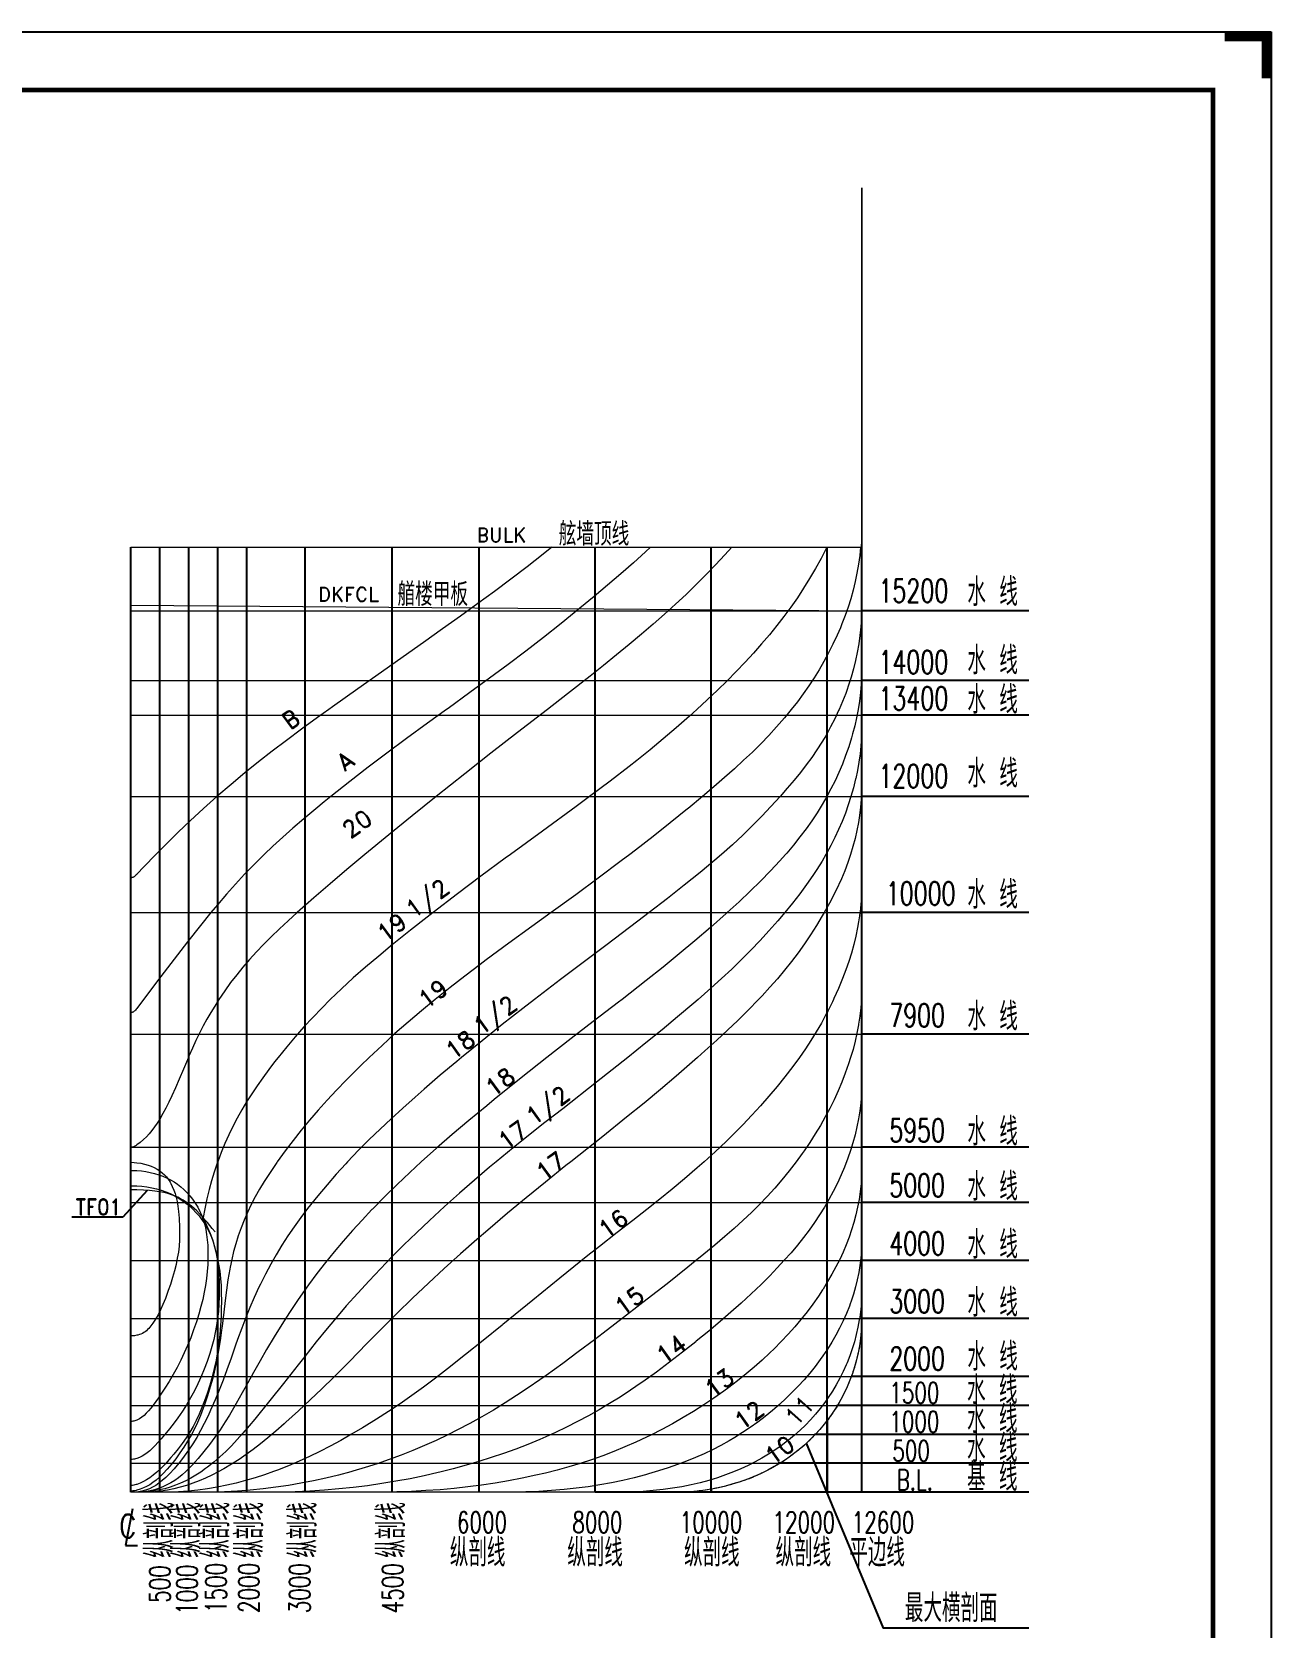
# Model space of a CAD drawing. Header units: millimetres. Extents: x 20870 to 139786, y -130946 to -46846.
# Drawn here: x 118427 to 139786, y -74371 to -46846 of the extents above; entities that cross this region are included whole.
import ezdxf
from ezdxf.enums import TextEntityAlignment as Align

# ---------------------------------------------------------------- set-up
doc = ezdxf.new("R2010")
doc.units = ezdxf.units.MM
doc.header["$LTSCALE"] = 81.4636
doc.linetypes.add('ACAD_ISO02W100', pattern=[15, 12, -3])
doc.linetypes.add('ACAD_ISO05W100', pattern=[33, 24, -3, 0, -3, 0, -3])
for name, color, linetype in [('000BASIC', 8, 'Continuous'), ('11', 7, 'Continuous'), ('A7', 9, 'Continuous'), ('INI', 4, 'Continuous'), ('TEXTC', 120, 'Continuous'), ('TEXTE', 4, 'Continuous')]:
    doc.layers.add(name, color=color, linetype=linetype)
doc.styles.add('HZDX', font='romans', dxfattribs={"height": 6, "bigfont": 'HZDX'})
doc.styles.add('ROMANT', font='romans.shx', dxfattribs={"width": 0.8, "height": 4, "bigfont": 'hzdx.shx'})
doc.styles.get("Standard").update_dxf_attribs({"font": 'romand.shx', "bigfont": 'hzdx.shx'})

msp = doc.modelspace()

# ---------------------------------------------------------------- linework, layer by layer
at = {"linetype": 'Continuous', "ltscale": 81.4636}
for p, q in [((132133.63, -70774), (132133.63, -72030.45)), ((130133.63, -71964.56), (130133.63, -72030.45))]:
    msp.add_line(p, q, dxfattribs=at)
at = {"const_width": 160}
msp.add_lwpolyline([(139705.94, -47646.22), (139705.94, -46926.22), (138985.94, -46926.22)], dxfattribs=at)
at = {"linetype": 'Continuous', "ltscale": 81.4636}
msp.add_lwpolyline([(135609.02, -74371.06), (133104.02, -74371.06), (131779.58, -71181.56)], dxfattribs=at)
at = {"layer": '000BASIC'}
msp.add_lwpolyline([(139785.94, -46846.22), (139785.94, -130946.22), (20885.94, -130946.22), (20885.94, -46846.22), (139785.94, -46846.22)], dxfattribs=at)
at = {"layer": '000BASIC', "const_width": 80}
msp.add_lwpolyline([(138785.94, -47846.22), (138785.94, -129946.22), (23385.94, -129946.22), (23385.94, -47846.22)], close=True, dxfattribs=at)
at = {"layer": '11', "color": 1, "linetype": 'Continuous', "lineweight": 20}
msp.add_line((120133.63, -56730.12), (132733.63, -56830.37), dxfattribs=at)
at = {"layer": '11', "color": 7}
for p, q in [((120415.47, -66823.01), (119993.07, -67284.95)), ((119993.07, -67284.95), (119115.64, -67284.95))]:
    msp.add_line(p, q, dxfattribs=at)
at = {"layer": '11', "color": 1, "linetype": 'ACAD_ISO05W100', "lineweight": 20, "ltscale": 0.04}
msp.add_lwpolyline([(132733.63, -49532.93), (132733.63, -58530.37), (132733.63, -60030.37), (132733.63, -61030.37), (132733.63, -63168.37), (132733.63, -63530.35), (132733.63, -64075.63), (132733.63, -64807.36), (132733.63, -66288.12), (132733.63, -66330.37), (132733.63, -68995.39), (132731.03, -69123.24), (132723.33, -69249.36), (132710.63, -69373.65), (132703.53, -69427.34), (132689.03, -69519.03), (132665.43, -69640.8), (132636.93, -69760.58), (132603.63, -69878.31), (132565.73, -69993.91), (132527.03, -70097.74), (132479.83, -70210.41), (132428.03, -70320.62), (132371.93, -70428.28), (132311.43, -70533.31), (132298.53, -70554.45), (132232.63, -70656.63), (132162.63, -70755.93), (132088.53, -70852.24), (132010.53, -70945.48), (131928.63, -71035.57), (131842.93, -71122.4), (131753.53, -71205.89), (131735.73, -71221.75), (131640.33, -71302.59), (131541.33, -71379.72), (131438.83, -71453.02), (131333.03, -71522.43), (131223.83, -71587.84), (131111.53, -71649.18), (130996.03, -71706.34), (130877.53, -71759.25), (130845.93, -71772.44), (130722.93, -71820.09), (130597.23, -71863.14), (130468.83, -71901.49), (130337.83, -71935.06), (130204.33, -71963.73), (130068.45, -71987.42), (129930.21, -72006.02), (129789.73, -72019.45), (129647.11, -72027.6), (129502.43, -72030.37), (120233.63, -72030.37), (120226.58, -72030.37), (120175.91, -72030.37), (120133.63, -72030.37)], dxfattribs=at)
at = {"layer": '11', "color": 1, "linetype": 'Continuous', "lineweight": 20}
for points in [[(132733.63, -49532.93), (132733.63, -67347.37), (132733.63, -68630.37), (132733.63, -68993.13), (132730.93, -69123.04), (132722.93, -69251.41), (132709.73, -69378.17), (132691.43, -69503.2), (132668.03, -69626.41), (132639.73, -69747.7), (132606.53, -69866.98), (132568.53, -69984.13), (132525.93, -70099.07), (132478.53, -70211.7), (132426.73, -70321.92), (132370.33, -70429.62), (132309.63, -70534.72), (132244.63, -70637.11), (132229.63, -70659.5), (132159.13, -70759.15), (132084.53, -70855.69), (132006.03, -70949.03), (131923.63, -71039.13), (131837.43, -71125.9), (131747.43, -71209.3), (131653.93, -71289.25), (131556.73, -71365.69), (131456.13, -71438.57), (131352.13, -71507.82), (131244.83, -71573.37), (131221.63, -71586.81), (131110.23, -71647.85), (130995.83, -71704.41), (130878.63, -71756.54), (130758.63, -71804.27), (130636.03, -71847.65), (130510.83, -71886.72), (130383.13, -71921.52), (130253.03, -71952.09), (130213.63, -71960.44), (130170.63, -71968.88), (130039.89, -71991.01), (129907.4, -72008.17), (129773.03, -72020.42), (129636.63, -72027.81), (129498.09, -72030.37), (128197.69, -72030.37), (127830.58, -72030.37), (127401.69, -72030.37), (125842.87, -72030.37), (125136.07, -72030.37), (124453.59, -72030.37), (124266.59, -72030.37), (123031.71, -72030.37), (122133.63, -72030.37), (121133.63, -72030.37), (120333.63, -72030.37), (120133.63, -72030.37)], [(132733.63, -49532.93), (132733.63, -56649.67), (132731.43, -56804.07), (132724.83, -56956.17), (132713.63, -57106.07), (132697.83, -57254.07), (132677.43, -57400.37), (132652.23, -57545.17), (132622.33, -57688.67), (132587.53, -57831.07), (132547.83, -57972.57), (132503.13, -58113.47), (132471.73, -58203.87), (132454.13, -58252.27), (132399.23, -58393.07), (132340.43, -58530.37), (132332.33, -58548.37), (132264.93, -58691.87), (132194.23, -58830.37), (132119.93, -58964.97), (132041.23, -59096.67), (131957.63, -59226.67), (131868.73, -59355.97), (131773.83, -59485.67), (131672.33, -59616.87), (131563.83, -59750.67), (131447.63, -59888.17), (131323.23, -60030.37), (131165.33, -60204.47), (131005.93, -60372.67), (130844.13, -60536.17), (130678.33, -60696.37), (130499.93, -60861.87), (130310.83, -61030.37), (130196.03, -61129.37), (129942.32, -61341.87), (129671.7, -61560.57), (129381.19, -61788.97), (129067.79, -62030.37), (128870.43, -62180.94), (128319.65, -62597.94), (127719.03, -63050.81), (127537.92, -63187.82), (127089.51, -63530.37), (126886.61, -63687.36), (126531.59, -63965.43), (126185.8, -64241.68), (125832.19, -64530.37), (125749.24, -64599.04), (125464.87, -64838.2), (125185.08, -65079.89), (125033.38, -65213.26), (124817.95, -65405.11), (124617.24, -65587.87), (124426.56, -65766.65), (124241.2, -65946.59), (124056.46, -66132.79), (123867.63, -66330.37), (123835.14, -66365.12), (123673.29, -66542.67), (123513.37, -66725.78), (123353.36, -66916.92), (123302.16, -66979.88), (123178.71, -67136.42), (123060.71, -67293.21), (122947.89, -67450.74), (122840.01, -67609.51), (122736.79, -67770.01), (122637.98, -67932.75), (122543.32, -68098.22), (122452.57, -68266.93), (122365.45, -68439.36), (122338.67, -68494.65), (122257.97, -68668.47), (122183.52, -68840.35), (122112.72, -69015.61), (122042.96, -69199.57), (121971.64, -69397.58), (121938.04, -69492.99), (121858.69, -69719.06), (121788.36, -69917.54), (121722.52, -70097.41), (121656.65, -70267.67), (121586.25, -70437.3), (121506.79, -70615.3), (121461.61, -70711.66), (121396.92, -70843.55), (121332.38, -70967.05), (121266.74, -71083.74), (121198.79, -71195.2), (121127.29, -71303.04), (121051.02, -71408.85), (120968.74, -71514.21), (120960.1, -71524.84), (120875.56, -71625.14), (120801.68, -71706.24), (120735.14, -71772.83), (120673.67, -71828.03), (120615.63, -71874.01), (120559.71, -71912.36), (120505.31, -71943.98), (120452.73, -71969.27), (120399.88, -71989.72), (120344.54, -72006.14), (120290.64, -72017.68), (120233.63, -72025.61), (120199.87, -72028.34), (120133.63, -72030.12)], [(132733.63, -49532.93), (132733.63, -58530.37), (132733.63, -58751.37), (132733.63, -58753.07), (132732.33, -58864.67), (132726.63, -59010.67), (132716.23, -59154.87), (132701.03, -59297.67), (132680.93, -59439.57), (132655.93, -59581.07), (132625.73, -59722.37), (132624.63, -59727.37), (132586.83, -59879.77), (132544.43, -60030.37), (132498.13, -60176.47), (132447.53, -60320.07), (132392.33, -60461.57), (132332.43, -60601.27), (132267.93, -60739.47), (132198.43, -60876.57), (132124.03, -61012.87), (132114.13, -61030.37), (132046.43, -61145.57), (131956.73, -61289.17), (131888.93, -61391.97), (131779.43, -61549.37), (131662.63, -61707.97), (131538.23, -61868.07), (131406.13, -62030.37), (131283.23, -62175.66), (131130.93, -62348.74), (130976.83, -62516.54), (130819.43, -62680.81), (130657.13, -62843.32), (130488.53, -63005.83), (130312.13, -63170.12), (130126.43, -63337.93), (129907.82, -63530.37), (129833.95, -63594.31), (129555.7, -63831.17), (129287.58, -64053.31), (129008.06, -64279.96), (128695.61, -64530.37), (128158.6, -64957.16), (127577.09, -65414.89), (127269.96, -65655.65), (126988.39, -65876.65), (126720.33, -66090.33), (126426.72, -66330.37), (126315.72, -66422.83), (126052.77, -66646.43), (125793.98, -66873.04), (125537.66, -67104), (125282.14, -67340.71), (125057.03, -67553.9), (124839.94, -67763.9), (124632.83, -67969.49), (124432.78, -68174.12), (124236.83, -68381.21), (124042.03, -68594.19), (123845.45, -68816.5), (123704.94, -68979.74), (123515.39, -69206.07), (123328.09, -69436.51), (123128.94, -69686.93), (123016.77, -69829.17), (122762.25, -70152.17), (122528.51, -70445.69), (122267.55, -70766.15), (122171.39, -70881.9), (122064.51, -71007.34), (121963.04, -71121.84), (121864.53, -71227.35), (121766.52, -71325.85), (121666.54, -71419.3), (121562.12, -71509.68), (121450.82, -71598.94), (121420.98, -71621.64), (121337.75, -71681.05), (121253, -71735.9), (121166.77, -71786.18), (121079.11, -71831.84), (120990.07, -71872.86), (120899.69, -71909.22), (120808.02, -71940.87), (120715.12, -71967.79), (120621.02, -71989.95), (120525.77, -72007.32), (120429.43, -72019.86), (120332.03, -72027.55), (120233.63, -72030.36), (120226.7, -72030.37), (120175.91, -72030.37), (120133.63, -72030.37)], [(132733.63, -49532.93), (132733.63, -57785.17), (132733.63, -57799.27), (132730.73, -57946.17), (132722.73, -58092.47), (132709.83, -58238.47), (132692.03, -58384.37), (132669.33, -58530.37), (132642.43, -58671.67), (132610.63, -58812.07), (132573.73, -58951.87), (132554.33, -59018.37), (132505.33, -59173.37), (132452.53, -59324.77), (132395.73, -59472.77), (132334.83, -59617.87), (132269.63, -59760.27), (132199.83, -59900.47), (132130.13, -60030.37), (132049.83, -60169.27), (131962.03, -60310.67), (131868.63, -60450.77), (131769.53, -60590.07), (131664.63, -60728.87), (131553.63, -60867.47), (131436.53, -61006.47), (131415.63, -61030.37), (131315.73, -61142.77), (131155.93, -61314.57), (130986.03, -61488.57), (130805.63, -61665.37), (130614.53, -61845.77), (130412.23, -62030.37), (130392.63, -62048.05), (130122.09, -62287.47), (129854.06, -62518.27), (129583.6, -62744.91), (129305.8, -62971.83), (129015.77, -63203.5), (128597.89, -63530.37), (128536.51, -63577.8), (128101.85, -63912.22), (127724.33, -64202.73), (127304.38, -64530.37), (126857.18, -64885.23), (126394.76, -65258.64), (126267.37, -65362.68), (125959.03, -65617.23), (125671.48, -65859.64), (125399.34, -66095.5), (125137.18, -66330.37), (124939.9, -66512.83), (124722.38, -66720.17), (124508.72, -66930.64), (124297.55, -67145.7), (124287.74, -67155.87), (124117.1, -67336.06), (123952.08, -67516.83), (123792.22, -67698.84), (123637.09, -67882.7), (123486.23, -68069.07), (123339.2, -68258.57), (123195.55, -68451.85), (123054.83, -68649.55), (123002.76, -68724.85), (122864.79, -68930.15), (122732.47, -69135.69), (122602.31, -69346.45), (122470.81, -69567.39), (122358, -69762.88), (122246.43, -69961.85), (122147.09, -70142.27), (122050.68, -70316.64), (121947.9, -70497.48), (121829.43, -70697.3), (121757.06, -70814.31), (121668.7, -70950.36), (121579.16, -71080.35), (121487.38, -71205.47), (121392.31, -71326.9), (121292.91, -71445.84), (121188.11, -71563.46), (121143.17, -71610.76), (121081.1, -71671), (121017.8, -71726.62), (120953.25, -71777.62), (120887.42, -71823.97), (120820.3, -71865.67), (120751.85, -71902.7), (120682.05, -71935.04), (120610.89, -71962.68), (120538.32, -71985.61), (120464.34, -72003.8), (120388.92, -72017.25), (120312.02, -72025.94), (120233.63, -72029.85), (120175.91, -72030.37), (120133.63, -72030.37)], [(132733.63, -49532.93), (132733.63, -58530.37), (132733.63, -58751.37), (132733.63, -59669.07), (132733.63, -59680.67), (132733.63, -59698.97), (132731.13, -59869.37), (132724.03, -60030.37), (132720.93, -60075.17), (132708.23, -60216.97), (132690.43, -60359.47), (132671.73, -60479.27), (132645.43, -60619.07), (132614.53, -60757.17), (132578.83, -60894.07), (132538.03, -61030.37), (132490.53, -61171.07), (132437.73, -61311.27), (132379.33, -61451.57), (132334.73, -61551.17), (132330.13, -61560.97), (132255.53, -61715.17), (132174.03, -61871.37), (132085.43, -62030.37), (132050.83, -62090.16), (131952.03, -62253.98), (131849.63, -62414.05), (131743.53, -62570.83), (131633.33, -62724.78), (131518.83, -62876.38), (131399.73, -63026.08), (131275.63, -63174.35), (131146.43, -63321.65), (131011.73, -63468.45), (130953.23, -63530.37), (130771.93, -63717.18), (130596.13, -63891.28), (130418.23, -64060.68), (130230.93, -64233.39), (130027.04, -64417.41), (129900.56, -64530.37), (129809.25, -64611.34), (129532.02, -64852.97), (129258.57, -65085.12), (128977.43, -65318.18), (128677.14, -65562.54), (128264.84, -65892.72), (127714.76, -66330.37), (127631.03, -66397.22), (127277.17, -66681.24), (126947.76, -66949.4), (126623.02, -67219.11), (126283.16, -67507.78), (126096.88, -67668.79), (125811.28, -67920.23), (125533, -68171.23), (125259.46, -68424.33), (124988.09, -68682.09), (124716.32, -68947.07), (124457.99, -69204.78), (124201.86, -69464.8), (123899.05, -69772.53), (123847.61, -69824.55), (123627.92, -70045.05), (123423.15, -70246.76), (123223.66, -70437.98), (123019.79, -70627.01), (122801.88, -70822.14), (122774.18, -70846.5), (122628.53, -70973.32), (122493.14, -71088.27), (122365.11, -71193.02), (122241.51, -71289.26), (122119.45, -71378.69), (121996, -71462.98), (121868.27, -71543.83), (121733.33, -71622.91), (121639.25, -71674.58), (121527.38, -71732), (121416.71, -71784.28), (121306.94, -71831.44), (121197.78, -71873.51), (121088.96, -71910.52), (120980.17, -71942.5), (120871.14, -71969.47), (120761.57, -71991.48), (120651.18, -72008.54), (120539.67, -72020.69), (120426.77, -72027.96), (120312.18, -72030.37), (120233.63, -72030.37), (120226.58, -72030.37), (120175.91, -72030.37), (120133.63, -72030.37)], [(132733.63, -49532.93), (132733.63, -58530.37), (132733.63, -58751.37), (132733.63, -59669.07), (132733.63, -60030.37), (132733.63, -60785.37), (132733.63, -61030.37), (132733.63, -61451.37), (132733.63, -61484.57), (132731.63, -61624.27), (132725.83, -61754.97), (132714.93, -61895.17), (132701.33, -62018.67), (132700.63, -62023.27), (132699.83, -62030.37), (132692.43, -62089.74), (132676.23, -62189.95), (132658.13, -62291.57), (132627.83, -62439.3), (132592.63, -62585.38), (132552.53, -62730.56), (132507.13, -62875.6), (132456.43, -63021.28), (132400.03, -63168.37), (132328.83, -63340.24), (132250.13, -63516.07), (132243.53, -63530.37), (132223.73, -63572.4), (132151.03, -63719.45), (132119.63, -63780.04), (132034.33, -63937.12), (131946.23, -64089.23), (131854.33, -64237.82), (131757.93, -64384.38), (131656.23, -64530.37), (131540.23, -64688.88), (131407.03, -64863.09), (131270.73, -65033.21), (131130.73, -65200.14), (130986.23, -65364.78), (130836.73, -65528.03), (130681.53, -65690.79), (130519.93, -65853.94), (130390.53, -65980.68), (130201.83, -66159.37), (130013.72, -66330.37), (129895.39, -66434.89), (129675.18, -66624.53), (129462.71, -66801.48), (129249.26, -66974.13), (129026.14, -67150.86), (128784.65, -67340.06), (128516.09, -67550.11), (128211.75, -67789.39), (128010.37, -67948.78), (127527.41, -68335.12), (127058.88, -68715.23), (126543.57, -69136.62), (126531.92, -69146.16), (126203.84, -69414.07), (125902.56, -69656.45), (125591.3, -69900.49), (125382.58, -70060.42), (125174.35, -70216.2), (124972.37, -70362.72), (124772.82, -70502.26), (124571.9, -70637.09), (124365.77, -70769.48), (124150.63, -70901.73), (124125.46, -70916.84), (123933.81, -71029.91), (123748.67, -71135.18), (123567.94, -71233.48), (123389.52, -71325.64), (123211.32, -71412.48), (123031.25, -71494.82), (122847.2, -71573.49), (122657.07, -71649.31), (122593.13, -71673.49), (122433.39, -71730.18), (122272.47, -71782.03), (122110.43, -71829), (121947.35, -71871.1), (121783.3, -71908.31), (121618.35, -71940.6), (121452.58, -71967.96), (121286.05, -71990.39), (121118.84, -72007.86), (120951.01, -72020.36), (120782.64, -72027.87), (120613.8, -72030.37), (120233.63, -72030.37), (120226.58, -72030.37), (120175.91, -72030.37), (120133.63, -72030.37)], [(132733.63, -49532.93), (132733.63, -58530.37), (132733.63, -60030.37), (132733.63, -61030.37), (132733.63, -63168.37), (132733.63, -63225.66), (132733.63, -63229.2), (132731.63, -63382.61), (132724.83, -63530.37), (132724.63, -63533.57), (132713.23, -63677.66), (132697.13, -63818.88), (132676.23, -63958.28), (132674.13, -63971.01), (132647.53, -64112.33), (132616.33, -64252.61), (132580.13, -64391.93), (132539.03, -64530.37), (132502.33, -64643.13), (132446.53, -64801.05), (132386.33, -64956.41), (132321.73, -65109.49), (132252.53, -65260.59), (132178.73, -65409.98), (132100.23, -65557.96), (132016.83, -65704.8), (131928.63, -65850.81), (131835.43, -65996.26), (131737.13, -66141.43), (131703.83, -66188.88), (131600.73, -66330.37), (131478.53, -66488.82), (131355.33, -66640.02), (131230.13, -66785.48), (131101.53, -66926.7), (130968.53, -67065.18), (130829.93, -67202.41), (130684.43, -67339.89), (130530.93, -67479.13), (130368.23, -67621.61), (130195.13, -67768.85), (130010.55, -67922.34), (129861.06, -68044.7), (129734.87, -68146.93), (129375.87, -68433.61), (129032.96, -68701.69), (128675.31, -68976.98), (128272.12, -69285.29), (128124.17, -69398.27), (127844.45, -69610.38), (127577.91, -69808.35), (127290.49, -70015.73), (127184.16, -70090.75), (126981.35, -70230.27), (126781.04, -70363.06), (126581.63, -70489.93), (126381.54, -70611.7), (126179.16, -70729.18), (125972.9, -70843.18), (125761.18, -70954.52), (125593.29, -71038.76), (125393.53, -71134.08), (125193.11, -71224.36), (124991.73, -71309.7), (124789.09, -71390.21), (124584.89, -71465.99), (124378.81, -71537.13), (124170.57, -71603.75), (123959.85, -71665.94), (123920.9, -71676.87), (123708.17, -71733.45), (123494.41, -71785.08), (123279.64, -71831.77), (123063.85, -71873.51), (122847.05, -71910.33), (122629.24, -71942.21), (122410.41, -71969.18), (122190.59, -71991.22), (121969.75, -72008.36), (121747.91, -72020.6), (121525.07, -72027.93), (121301.22, -72030.37), (120233.63, -72030.37), (120226.58, -72030.37), (120175.91, -72030.37), (120133.63, -72030.37)], [(132733.63, -49532.93), (132733.63, -58530.37), (132733.63, -60030.37), (132733.63, -61030.37), (132733.63, -63168.37), (132733.63, -63530.37), (132733.63, -64075.63), (132733.63, -64807.37), (132733.63, -64889.14), (132731.23, -65030.81), (132723.93, -65171.94), (132711.83, -65312.41), (132694.93, -65452.14), (132673.13, -65591.01), (132646.53, -65728.95), (132615.03, -65865.83), (132578.73, -66001.57), (132537.53, -66136.07), (132491.43, -66269.23), (132468.43, -66330.37), (132458.03, -66357.24), (132431.13, -66425.16), (132376.63, -66553.6), (132310.23, -66698.58), (132240.03, -66839.88), (132165.73, -66978.01), (132087.13, -67113.47), (132004.03, -67246.75), (131916.03, -67378.35), (131823.03, -67508.76), (131724.63, -67638.5), (131620.73, -67768.05), (131510.93, -67897.91), (131395.03, -68028.59), (131272.73, -68160.58), (131143.83, -68294.39), (130993.93, -68444.63), (130822.63, -68609.92), (130651.13, -68768.63), (130475.13, -68925.1), (130290.43, -69083.68), (130092.75, -69248.72), (129877.91, -69424.58), (129868.15, -69432.5), (129642.79, -69612.48), (129417.81, -69786.14), (129190.4, -69955.51), (128957.74, -70122.59), (128926.15, -70144.79), (128744.99, -70269.03), (128564.27, -70387.58), (128383.28, -70500.79), (128201.29, -70609.01), (128017.59, -70712.58), (127831.45, -70811.84), (127642.16, -70907.15), (127448.99, -70998.85), (127388.33, -71026.58), (127181.5, -71117.64), (126974.42, -71203.42), (126766.39, -71284.22), (126556.73, -71360.36), (126344.74, -71432.15), (126129.72, -71499.9), (125910.99, -71563.92), (125687.86, -71624.52), (125459.62, -71682.03), (125428.76, -71689.47), (125186.79, -71744.9), (124944.29, -71795.25), (124701.09, -71840.58), (124456.98, -71880.92), (124211.77, -71916.33), (123965.26, -71946.86), (123717.27, -71972.56), (123467.6, -71993.48), (123216.04, -72009.67), (122962.41, -72021.18), (122706.5, -72028.06), (122448.11, -72030.37), (120233.63, -72030.37), (120226.58, -72030.37), (120175.91, -72030.37), (120133.63, -72030.37)], [(132733.63, -49532.93), (132733.63, -58530.37), (132733.63, -60030.37), (132733.63, -61030.37), (132733.63, -63168.37), (132733.63, -63530.36), (132733.63, -64075.63), (132733.63, -64807.37), (132733.63, -66288.12), (132733.63, -66330.37), (132733.63, -66384.88), (132733.33, -66461.84), (132730.13, -66553.84), (132721.43, -66679.12), (132719.03, -66705.94), (132703.63, -66843.29), (132683.63, -66978.62), (132658.93, -67112.14), (132629.53, -67244.08), (132595.33, -67374.66), (132556.33, -67504.08), (132512.33, -67632.57), (132463.43, -67760.35), (132409.53, -67887.64), (132350.53, -68014.64), (132286.43, -68141.59), (132217.13, -68268.69), (132142.63, -68396.17), (132062.83, -68524.24), (132053.43, -68538.78), (131983.33, -68644.93), (131886.83, -68783.27), (131786.83, -68918.01), (131682.93, -69049.67), (131574.73, -69178.77), (131461.93, -69305.84), (131344.03, -69431.38), (131220.73, -69555.92), (131146.83, -69627.55), (131012.73, -69752.35), (130876.23, -69872.61), (130735.93, -69989.81), (130590.43, -70105.41), (130438.33, -70220.91), (130353.63, -70283.04), (130182.13, -70404.25), (130007.86, -70521.24), (129830.85, -70633.99), (129651.11, -70742.5), (129468.66, -70846.77), (129283.5, -70946.78), (129095.64, -71042.52), (129021.79, -71078.66), (128835.54, -71165.94), (128647.91, -71248.37), (128458.7, -71326.04), (128267.67, -71399.06), (128074.59, -71467.54), (127879.23, -71531.58), (127681.38, -71591.28), (127480.8, -71646.76), (127277.26, -71698.11), (127112.62, -71736.5), (126876.88, -71787.18), (126642.52, -71832.48), (126408.69, -71872.58), (126174.56, -71907.68), (125939.31, -71937.95), (125702.1, -71963.59), (125462.09, -71984.77), (125218.44, -72001.68), (124970.34, -72014.51), (124716.94, -72023.45), (124457.4, -72028.67), (124190.9, -72030.37), (120233.63, -72030.37), (120226.58, -72030.37), (120175.91, -72030.37), (120133.63, -72030.37)], [(132733.63, -49532.93), (132733.63, -58530.37), (132733.63, -60030.37), (132733.63, -61030.37), (132733.63, -63168.37), (132733.63, -63530.36), (132733.63, -64075.63), (132733.63, -64807.36), (132733.63, -66288.12), (132733.63, -66330.37), (132733.63, -67602.79), (132731.43, -67733.55), (132724.93, -67862.76), (132713.83, -67990.51), (132698.23, -68116.91), (132677.93, -68242.04), (132652.93, -68366.01), (132623.13, -68488.9), (132588.43, -68610.81), (132548.63, -68731.83), (132532.13, -68777.98), (132517.33, -68817.56), (132465.53, -68947.14), (132409.43, -69074.16), (132348.93, -69198.86), (132283.83, -69321.49), (132214.03, -69442.29), (132139.43, -69561.51), (132059.73, -69679.39), (132016.33, -69740.49), (131926.73, -69860.2), (131833.63, -69976.27), (131736.43, -70089.55), (131634.43, -70200.91), (131527.03, -70311.21), (131430.33, -70405.33), (131311.63, -70514.71), (131190.33, -70619.93), (131066.33, -70721.05), (130939.43, -70818.15), (130809.43, -70911.27), (130676.43, -71000.49), (130540.03, -71085.87), (130442.73, -71143.44), (130299.93, -71223.08), (130156.43, -71297.46), (130011.21, -71367.09), (129863.38, -71432.49), (129712.03, -71494.18), (129556.22, -71552.67), (129395.04, -71608.5), (129227.56, -71662.17), (129052.84, -71714.2), (129003.42, -71728.28), (128808.54, -71780.21), (128612.71, -71826.67), (128415.32, -71867.84), (128215.77, -71903.9), (128013.43, -71935.04), (127807.71, -71961.44), (127597.98, -71983.27), (127383.65, -72000.73), (127164.09, -72013.98), (126938.7, -72023.22), (126706.87, -72028.62), (126467.99, -72030.37), (120233.63, -72030.37), (120226.58, -72030.37), (120175.91, -72030.37), (120133.63, -72030.37)], [(132733.63, -49532.93), (132733.63, -58530.37), (132733.63, -60030.37), (132733.63, -61030.37), (132733.63, -63168.37), (132733.63, -63530.36), (132733.63, -64075.63), (132733.63, -64807.36), (132733.63, -66288.12), (132733.63, -66330.37), (132733.63, -68484.63), (132731.03, -68618.29), (132723.83, -68749.88), (132711.93, -68880.24), (132695.03, -69010.22), (132694.63, -69012.67), (132687.53, -69057.1), (132664.23, -69183.69), (132636.23, -69309.05), (132603.53, -69433.07), (132566.23, -69555.63), (132524.13, -69676.63), (132477.13, -69795.96), (132462.33, -69831.13), (132409.13, -69948.89), (132351.73, -70064.12), (132290.03, -70176.83), (132224.03, -70287.03), (132153.63, -70394.73), (132092.33, -70481.6), (132014.73, -70583.77), (131933.33, -70682.58), (131848.23, -70778.09), (131759.43, -70870.4), (131666.73, -70959.59), (131570.13, -71045.73), (131469.63, -71128.91), (131449.53, -71144.87), (131342.43, -71226.21), (131233.63, -71302.73), (131122.63, -71374.74), (131009.03, -71442.57), (130892.23, -71506.54), (130771.83, -71566.97), (130647.33, -71624.19), (130518.33, -71678.52), (130384.33, -71730.29), (130245.33, -71779.06), (130095.57, -71825.75), (129943.71, -71867.13), (129789.3, -71903.38), (129631.88, -71934.68), (129470.98, -71961.21), (129306.12, -71983.15), (129136.82, -72000.69), (128962.62, -72013.99), (128783.04, -72023.26), (128597.61, -72028.66), (128405.86, -72030.37), (120233.63, -72030.37), (120226.58, -72030.37), (120175.91, -72030.37), (120133.63, -72030.37)], [(120133.63, -55730.37), (120205.56, -55730.37), (120275.01, -55730.37), (120318.94, -55730.37), (120347.63, -55730.37), (120352.32, -55730.37), (120356.49, -55730.37), (120360.6, -55730.37), (120365.14, -55730.37), (120370.63, -55730.37), (120384.93, -55730.37), (120406.63, -55730.37), (120426.88, -55730.37), (120443.63, -55730.37), (120467.78, -55730.37), (120498.63, -55730.37), (120529.62, -55730.37), (120551.63, -55730.37), (120594.63, -55730.37), (120637.63, -55730.37), (120667.43, -55730.37), (120710.63, -55730.37), (120746.15, -55730.37), (120777.63, -55730.37), (120839.96, -55730.37), (120903.61, -55730.37), (120971.25, -55730.37), (121046.63, -55730.37), (121119.79, -55730.37), (121192.84, -55730.37), (121267.63, -55730.37), (121362.38, -55730.37), (121468.63, -55730.37), (121566.24, -55730.37), (121662.63, -55730.37), (121852.7, -55730.37), (122035.63, -55730.37), (122211.74, -55730.37), (122386.63, -55730.37), (122502.45, -55730.37), (122609.44, -55730.37), (122714.63, -55730.37), (122851.89, -55730.37), (122993.77, -55730.37), (123164.63, -55730.37), (123239.18, -55730.37), (123309.63, -55730.37), (123379.51, -55730.37), (123451.63, -55730.37), (123661.56, -55730.37), (123866.63, -55730.37), (123998.38, -55730.37), (124135.63, -55730.37), (124339.05, -55730.37), (124533.63, -55730.37), (124662.58, -55730.37), (124794.63, -55730.37), (124991.17, -55730.37), (125181.63, -55730.37), (125308.87, -55730.37), (125435.63, -55730.37), (125656.34, -55730.37), (125854.39, -55730.37), (126048.63, -55730.37), (126168.37, -55730.37), (126281.28, -55730.37), (126392.63, -55730.37), (126500.63, -55730.37), (126608.63, -55730.37), (126734.92, -55730.37), (126859.53, -55730.37), (126983.93, -55730.37), (127109.63, -55730.37), (127247.37, -55730.37), (127389.63, -55730.37), (127566.22, -55730.37), (127740.2, -55730.37), (127913.23, -55730.37), (128087.1, -55730.37), (128263.63, -55730.37), (128541.93, -55730.37), (128793.84, -55730.37), (129090.63, -55730.37), (129387.45, -55730.37), (129638.91, -55730.37), (129913.63, -55730.37), (129954.63, -55730.37), (129995.89, -55730.37), (130037.84, -55730.37), (130081.33, -55730.37), (130127.63, -55730.37), (130178.63, -55730.37), (130236.83, -55730.37), (130305.43, -55730.37), (130388.33, -55730.37), (130490.63, -55730.37), (130630.03, -55730.37), (130760.43, -55730.37), (130885.23, -55730.37), (131007.63, -55730.37), (131128.03, -55730.37), (131243.63, -55730.37), (131355.33, -55730.37), (131463.63, -55730.37), (131549.93, -55730.37), (131630.93, -55730.37), (131707.63, -55730.37), (131780.83, -55730.37), (131851.63, -55730.37), (131924.83, -55730.37), (131994.93, -55730.37), (132062.83, -55730.37), (132129.63, -55730.37), (132196.03, -55730.37), (132256.23, -55730.37), (132311.23, -55730.37), (132361.73, -55730.37), (132408.63, -55730.37), (132450.33, -55730.37), (132488.83, -55730.37), (132524.03, -55730.37), (132556.23, -55730.37), (132585.23, -55730.37), (132611.33, -55730.37), (132634.53, -55730.37), (132654.93, -55730.37), (132672.63, -55730.37), (132687.33, -55730.37), (132699.53, -55730.37), (132711.63, -55730.37), (132718.53, -55730.37), (132723.53, -55730.37), (132726.63, -55730.37), (132730.03, -55712.87), (132732.33, -55665.57), (132733.63, -55582.97), (132734.13, -55356.97), (132733.63, -54975.47), (132733.53, -54536.87), (132733.63, -53805.37), (132733.63, -51669.37), (132733.63, -49533.37)], [(120133.63, -55730.37), (120205.56, -55730.37), (120275.01, -55730.37), (120318.94, -55730.37), (120347.63, -55730.37), (120352.32, -55730.37), (120356.49, -55730.37), (120360.6, -55730.37), (120365.14, -55730.37), (120370.63, -55730.37), (120384.93, -55730.37), (120406.63, -55730.37), (120426.88, -55730.37), (120443.63, -55730.37), (120467.78, -55730.37), (120498.63, -55730.37), (120529.62, -55730.37), (120551.63, -55730.37), (120594.63, -55730.37), (120637.63, -55730.37), (120667.43, -55730.37), (120710.63, -55730.37), (120746.15, -55730.37), (120777.63, -55730.37), (120839.96, -55730.37), (120903.61, -55730.37), (120971.25, -55730.37), (121046.63, -55730.37), (121119.79, -55730.37), (121192.84, -55730.37), (121267.63, -55730.37), (121362.38, -55730.37), (121468.63, -55730.37), (121566.24, -55730.37), (121662.63, -55730.37), (121852.7, -55730.37), (122035.63, -55730.37), (122211.74, -55730.37), (122386.63, -55730.37), (122502.45, -55730.37), (122609.44, -55730.37), (122714.63, -55730.37), (122851.89, -55730.37), (122993.77, -55730.37), (123164.63, -55730.37), (123239.18, -55730.37), (123309.63, -55730.37), (123379.51, -55730.37), (123451.63, -55730.37), (123661.56, -55730.37), (123866.63, -55730.37), (123998.38, -55730.37), (124135.63, -55730.37), (124339.05, -55730.37), (124533.63, -55730.37), (124662.58, -55730.37), (124794.63, -55730.37), (124991.17, -55730.37), (125181.63, -55730.37), (125308.87, -55730.37), (125435.63, -55730.37), (125656.34, -55730.37), (125854.39, -55730.37), (126048.63, -55730.37), (126168.37, -55730.37), (126281.28, -55730.37), (126392.63, -55730.37), (126500.63, -55730.37), (126608.63, -55730.37), (126734.92, -55730.37), (126859.53, -55730.37), (126983.93, -55730.37), (127109.63, -55730.37), (127247.37, -55730.37), (127389.63, -55730.37), (127566.22, -55730.37), (127740.2, -55730.37), (127913.23, -55730.37), (128087.1, -55730.37), (128263.63, -55730.37), (128541.93, -55730.37), (128793.84, -55730.37), (129090.63, -55730.37), (129387.45, -55730.37), (129638.91, -55730.37), (129913.63, -55730.37), (129954.63, -55730.37), (129995.89, -55730.37), (130037.84, -55730.37), (130081.33, -55730.37), (130127.63, -55730.37), (130178.63, -55730.37), (130236.83, -55730.37), (130305.43, -55730.37), (130388.33, -55730.37), (130490.63, -55730.37), (130630.03, -55730.37), (130760.43, -55730.37), (130885.23, -55730.37), (131007.63, -55730.37), (131128.03, -55730.37), (131243.63, -55730.37), (131355.33, -55730.37), (131463.63, -55730.37), (131550.03, -55730.37), (131631.03, -55730.37), (131707.63, -55730.37), (131780.93, -55730.37), (131851.63, -55730.37), (131924.83, -55730.37), (131994.83, -55730.37), (132062.83, -55730.37), (132129.63, -55730.37), (132196.33, -55730.37), (132256.53, -55730.37), (132311.43, -55730.37), (132361.83, -55730.37), (132408.63, -55730.37), (132449.93, -55730.37), (132488.13, -55730.37), (132523.13, -55730.37), (132555.13, -55730.37), (132584.13, -55730.37), (132610.33, -55730.37), (132633.63, -55730.37), (132654.43, -55730.37), (132672.63, -55730.37), (132687.83, -55730.37), (132700.43, -55730.37), (132711.63, -55730.37), (132718.73, -55730.37), (132723.63, -55730.37), (132726.63, -55730.37), (132731.03, -55689.87), (132733.13, -55575.47), (132733.73, -55366.97), (132733.63, -54975.47), (132733.63, -54535.47), (132733.63, -53805.37), (132733.63, -51669.37), (132733.63, -49533.37)], [(132733.63, -49532.93), (132733.63, -55001.99)], [(127389.58, -55730.37), (127240.99, -55850.37), (126960.65, -56070.57), (126681.89, -56283.97), (126400.86, -56493.97), (126113.67, -56704.37), (125816.47, -56918.57), (125505.38, -57140.27), (125176.53, -57373.07), (124826.06, -57620.47), (124450.09, -57886.07), (124044.76, -58173.57), (123606.2, -58486.57), (123545, -58530.37), (123349.24, -58671.17), (123073.49, -58871.67), (122814.94, -59063.07), (122568.91, -59249.47), (122330.7, -59435.27), (122095.61, -59624.57), (121858.97, -59821.57), (121616.07, -60030.37), (121383.74, -60237.67), (121152.62, -60450.67), (120949.36, -60643.57), (120893.72, -60697.47), (120860.39, -60730.17), (120687.63, -60902.67), (120562.03, -61030.37), (120355.32, -61246.67), (120243.08, -61366.37), (120233.63, -61376.37), (120219.92, -61390.37), (120207.07, -61401.97), (120196.68, -61410.07), (120187.74, -61415.97), (120179.68, -61420.47), (120172.15, -61423.97), (120164.88, -61426.67), (120157.63, -61428.67), (120150.19, -61430.17), (120142.3, -61431.07), (120133.63, -61431.37)], [(129090.55, -55730.37), (129005.01, -55809.37), (128794.5, -55998.87), (128576.24, -56190.77), (128350.01, -56385.47), (128115.55, -56583.47), (127872.65, -56784.97), (127550.14, -57046.97), (127242.67, -57290.57), (126940.76, -57523.57), (126634.93, -57753.97), (126315.69, -57990.07), (125973.49, -58239.67), (125598.77, -58510.97), (125571.9, -58530.37), (125242.8, -58768.47), (124880.76, -59032.47), (124544.83, -59281.17), (124223.64, -59523.87), (123905.79, -59770.47), (123579.78, -60030.37), (123462.45, -60125.67), (123317.86, -60244.57), (123112.9, -60415.67), (122926.31, -60575.07), (122750.34, -60730.57), (122577.42, -60889.77), (122430.42, -61030.37), (122257.4, -61202.17), (122092.83, -61372.47), (121934.05, -61543.47), (121778.49, -61717.67), (121623.64, -61897.27), (121511.85, -62030.37), (121330.76, -62252.9), (121106.48, -62536.28), (120876.05, -62834.54), (120648.28, -63134.93), (120351.06, -63530.37), (120233.63, -63687.79), (120223.52, -63700.92), (120209.96, -63716.89), (120199.78, -63727.31), (120191.45, -63734.68), (120184.23, -63740.17), (120177.7, -63744.4), (120171.59, -63747.72), (120165.71, -63750.34), (120159.89, -63752.4), (120153.97, -63753.98), (120147.77, -63755.11), (120141.1, -63755.77), (120133.63, -63755.88)], [(130490.26, -55730.37), (130369.53, -55865.77), (130211.63, -56035.77), (130048.04, -56205.37), (129878.44, -56375.07), (129702.63, -56544.97), (129520.41, -56715.57), (129331.57, -56887.17), (129135.89, -57060.07), (128933.17, -57234.57), (128723.19, -57411.17), (128505.75, -57590.07), (128280.63, -57771.57), (128047.61, -57956.17), (127659.22, -58259.87), (127310.69, -58530.37), (126795.85, -58929.07), (126337.13, -59285.67), (125886.17, -59639.67), (125394.63, -60030.37), (124982.33, -60362.07), (124576.18, -60692.87), (124166.63, -61030.37), (123852.79, -61291.67), (123565.76, -61534.47), (123286.03, -61776.67), (123000.63, -62030.37), (122841.14, -62175.47), (122691.81, -62314.78), (122551.72, -62449.65), (122419.91, -62581.43), (122295.43, -62711.46), (122177.35, -62841.09), (122064.71, -62971.67), (121956.56, -63104.54), (121851.96, -63241.05), (121749.97, -63382.54), (121649.63, -63530.37), (121576.56, -63644.08), (121507.53, -63757.37), (121441.9, -63871.22), (121379.06, -63986.61), (121315.73, -64109.81), (121254.03, -64236.87), (121193.22, -64368.92), (121132.59, -64507.08), (121122.63, -64530.37), (121037.61, -64731.04), (120964.71, -64903.51), (120899.59, -65054.56), (120837.9, -65190.94), (120784.51, -65303.09), (120733.29, -65405.91), (120683.5, -65500.15), (120634.39, -65586.5), (120585.2, -65665.7), (120541.06, -65730.33), (120495.76, -65790.43), (120448.77, -65846.5), (120399.58, -65899.03), (120347.67, -65948.52), (120292.53, -65995.47), (120233.63, -66040.37), (120221.19, -66049.07), (120209.42, -66056.64), (120198.18, -66063.1), (120187.32, -66068.5), (120176.7, -66072.85), (120166.17, -66076.18), (120155.58, -66078.53), (120144.78, -66079.91), (120133.63, -66080.37)], [(132129.29, -55730.37), (132121.93, -55745.47), (132028.93, -55925.07), (131932.53, -56100.17), (131832.43, -56271.37), (131728.43, -56439.07), (131620.13, -56603.77), (131507.23, -56765.97), (131389.53, -56926.27), (131266.83, -57085.07), (131138.73, -57242.87), (131004.93, -57400.27), (130865.23, -57557.67), (130719.33, -57715.57), (130566.93, -57874.47), (130407.73, -58034.97), (130241.53, -58197.37), (130068.05, -58362.37), (129886.94, -58530.37), (129761.58, -58644.57), (129533.87, -58846.67), (129308.98, -59039.37), (129082.72, -59226.57), (128850.94, -59412.17), (128719.42, -59515.07), (128391.91, -59766.17), (128039.19, -60030.37), (127805.82, -60202.97), (127224.83, -60628.27), (126673.62, -61030.37), (126586.47, -61094.37), (126165.22, -61405.87), (125760.29, -61710.37), (125342.61, -62030.37), (125236.76, -62112.38), (124952.1, -62335.46), (124666.43, -62564.95), (124641.55, -62585.21), (124403.66, -62781.71), (124178.98, -62972.83), (123966.09, -63160.22), (123763.57, -63345.52), (123570.01, -63530.37), (123421.33, -63678.4), (123265.71, -63839.84), (123114.19, -64004.2), (122965.42, -64173.01), (122818.05, -64347.87), (122670.71, -64530.37), (122610.13, -64607.66), (122510.08, -64738.18), (122405.68, -64879.83), (122307.2, -65019.79), (122214.28, -65158.82), (122126.58, -65297.7), (122043.76, -65437.2), (121965.46, -65578.09), (121891.35, -65721.15), (121821.08, -65867.14), (121754.31, -66016.83), (121690.71, -66170.98), (121629.94, -66330.37), (121621.97, -66352.63), (121569.41, -66507.38), (121523.56, -66658.23), (121482.41, -66810.87), (121443.98, -66971.02), (121406.24, -67144.45), (121375.89, -67293.13), (121404.21, -67352.69), (121454.42, -67463.24), (121498.1, -67568.06), (121536.14, -67670.63), (121569.4, -67774.42), (121598.76, -67882.92), (121620.61, -67976.67), (121644.46, -68098.2), (121663.09, -68219.28), (121676.85, -68341.5), (121686.07, -68466.45), (121691.1, -68595.7), (121692.28, -68730.84), (121689.95, -68873.46), (121685.69, -68995.45), (121676.7, -69153.85), (121663.76, -69308.04), (121646.69, -69458.66), (121625.29, -69606.38), (121599.37, -69751.87), (121568.76, -69895.78), (121533.25, -70038.8), (121492.67, -70181.58), (121446.8, -70324.8), (121446.13, -70326.79), (121402.4, -70450.38), (121356.61, -70568.48), (121308.38, -70681.56), (121257.35, -70790.1), (121203.16, -70894.59), (121145.44, -70995.49), (121083.83, -71093.29), (121017.97, -71188.47), (120947.48, -71281.49), (120872.02, -71372.84), (120823.07, -71429.21), (120726.39, -71536.66), (120648.26, -71617.69), (120580.63, -71681.82), (120518.99, -71734.21), (120460.34, -71778.02), (120402.33, -71815.39), (120348.93, -71844.73), (120293.27, -71870.63), (120233.63, -71893.77), (120224.91, -71896.71), (120202.57, -71902.96), (120180.1, -71907.36), (120157.21, -71909.96), (120133.63, -71910.81)], [(132711.52, -55730.37), (132695.63, -55875.47), (132674.23, -56026.77), (132648.03, -56176.97), (132617.03, -56325.97), (132581.13, -56473.67), (132540.53, -56620.37), (132495.03, -56765.77), (132444.63, -56910.07), (132389.43, -57053.17), (132361.73, -57120.27), (132304.83, -57250.97), (132233.03, -57404.97), (132157.83, -57555.07), (132078.93, -57701.57), (131996.23, -57845.07), (131909.33, -57985.87), (131818.03, -58124.47), (131722.23, -58261.07), (131621.53, -58396.27), (131515.83, -58530.37), (131397.03, -58674.17), (131262.93, -58828.87), (131127.43, -58977.27), (130988.63, -59121.57), (130844.83, -59264.17), (130694.03, -59407.17), (130534.33, -59553.07), (130364.03, -59703.97), (130181.13, -59862.37), (129983.92, -60030.37), (129737.02, -60236.37), (129728.92, -60242.97), (129430.6, -60485.67), (129135.97, -60719.17), (128831.6, -60954.57), (128732.19, -61030.37), (128583.8, -61142.87), (128188.83, -61438.47), (127799.23, -61724.67), (127377.6, -62030.37), (127043.07, -62271.87), (126645.99, -62559.98), (126256.85, -62847.81), (126151.33, -62926.99), (125886.62, -63127.92), (125635.52, -63323.28), (125377.2, -63530.37), (125140.59, -63725.65), (124909.8, -63921.91), (124683.98, -64120.15), (124461.12, -64322.32), (124239.19, -64530.37), (124096.19, -64668.36), (123898.82, -64864.68), (123842.89, -64921.55), (123674.66, -65096.03), (123514.01, -65268.27), (123359.97, -65439.61), (123211.58, -65611.42), (123067.87, -65785.04), (122927.88, -65961.84), (122790.64, -66143.16), (122655.19, -66330.37), (122645.15, -66344.59), (122541.98, -66495.36), (122441, -66652.11), (122427.97, -66673.13), (122349.12, -66805.15), (122275.46, -66937.22), (122206.96, -67069.64), (122143.58, -67202.69), (122085.28, -67336.64), (122032.01, -67471.74), (121983.74, -67608.24), (121940.42, -67746.39), (121902.99, -67879.02), (121870.22, -68013.21), (121842.13, -68149.9), (121836.08, -68183.22), (121805.52, -68367.07), (121780.64, -68542.95), (121758.25, -68723.27), (121734.31, -68925.37), (121704.75, -69166.61), (121696.23, -69232.55), (121670.91, -69413.36), (121643.6, -69584.61), (121613.63, -69748.24), (121580.32, -69906.23), (121543.01, -70060.52), (121501.04, -70213.07), (121453.72, -70365.85), (121400.4, -70520.81), (121378.18, -70581.33), (121329.65, -70705.49), (121279.16, -70823.63), (121226.18, -70936.55), (121170.16, -71045.04), (121110.58, -71149.88), (121046.9, -71251.86), (120978.6, -71351.78), (120905.13, -71450.42), (120836.36, -71537.15), (120757.61, -71630.85), (120688.98, -71705.99), (120626.73, -71767.67), (120568.4, -71819.13), (120512.15, -71862.57), (120456.46, -71899.53), (120399.95, -71931.15), (120347.43, -71955.61), (120292.4, -71976.69), (120233.63, -71994.74), (120221.43, -71997.86), (120192.68, -72003.5), (120163.57, -72006.83), (120133.63, -72007.91)], [(120133.63, -66339.18), (120187.68, -66341.02), (120233.63, -66345.91), (120303.63, -66356.97), (120368.45, -66371.2), (120428.43, -66388.41), (120483.9, -66408.45), (120535.19, -66431.21), (120586.61, -66458.96), (120631.95, -66488.51), (120672.57, -66519.98), (120709.5, -66553.73), (120743.53, -66590.3), (120768.64, -66621.58), (120790.99, -66653.45), (120809.05, -66683.46), (120820.52, -66706.32), (120845.99, -66757.62), (120871.46, -66817.35), (120893.15, -66878.67), (120911.67, -66943.51), (120927.48, -67014.24), (120940.93, -67094.11), (120952.31, -67188.1), (120961.94, -67304.79), (120970.31, -67461.51), (120970.4, -67463.5), (120972.93, -67572.16), (120970.42, -67678.6), (120962.88, -67783.82), (120950.32, -67888.82), (120932.72, -67994.59), (120910.12, -68102.09), (120882.53, -68212.28), (120849.99, -68326.05), (120812.55, -68444.23), (120776.79, -68550.87), (120728.27, -68685.9), (120685.1, -68793.98), (120643.8, -68885.62), (120602.05, -68967.03), (120558.04, -69042.26), (120510.3, -69113.99), (120458.37, -69182.99), (120439.88, -69204.01), (120420.31, -69224.01), (120399.61, -69242.81), (120377.69, -69260.21), (120354.54, -69275.97), (120330.17, -69289.88), (120304.66, -69301.74), (120278.15, -69311.43), (120250.85, -69318.92), (120233.63, -69322.5), (120232.74, -69322.67), (120192.69, -69329.26), (120161.28, -69332.29), (120133.63, -69332.92)], [(120133.63, -66480.37), (120184.29, -66480.84), (120233.63, -66482.67), (120313.32, -66488.84), (120391.11, -66498.94), (120466.93, -66512.94), (120540.69, -66530.81), (120612.31, -66552.52), (120681.71, -66578.04), (120748.82, -66607.34), (120813.56, -66640.39), (120875.84, -66677.16), (120935.58, -66717.62), (120992.71, -66761.74), (121047.15, -66809.5), (121098.81, -66860.85), (121147.61, -66915.78), (121193.49, -66974.24), (121241.03, -67042.95), (121283.34, -67113.03), (121320.62, -67184.9), (121353.05, -67258.94), (121380.84, -67335.54), (121404.16, -67415.11), (121423.21, -67498.02), (121438.19, -67584.68), (121449.28, -67675.49), (121456.67, -67770.82), (121460.55, -67871.08), (121461.13, -67976.67), (121457.68, -68100.5), (121449.68, -68221.84), (121437.05, -68341.72), (121419.74, -68461.19), (121397.68, -68581.26), (121370.82, -68702.97), (121339.1, -68827.37), (121302.45, -68955.48), (121260.81, -69088.33), (121213.06, -69229.01), (121162.77, -69365.35), (121109.64, -69497.8), (121053.39, -69626.84), (120993.72, -69752.92), (120930.36, -69876.51), (120863.02, -69998.08), (120791.41, -70118.09), (120715.25, -70237), (120658.72, -70322.01), (120607.36, -70398.18), (120560.3, -70466.11), (120516.65, -70526.4), (120475.56, -70579.66), (120436.14, -70626.5), (120397.53, -70667.52), (120358.84, -70703.32), (120319.21, -70734.51), (120277.77, -70761.69), (120233.63, -70785.48), (120217.6, -70792.59), (120201.43, -70798.34), (120185.04, -70802.77), (120168.34, -70805.9), (120151.23, -70807.76), (120133.63, -70808.37)], [(120133.63, -66743.37), (120183.8, -66744.04), (120233.63, -66746.17), (120322.79, -66753.36), (120409.69, -66764.54), (120494.27, -66779.67), (120576.46, -66798.75), (120656.21, -66821.75), (120733.47, -66848.66), (120808.16, -66879.47), (120880.24, -66914.16), (120949.64, -66952.7), (121016.3, -66995.08), (121080.17, -67041.28), (121141.18, -67091.3), (121199.29, -67145.1), (121254.42, -67202.67), (121306.52, -67264), (121355.53, -67329.07), (121404.33, -67402.09), (121447.9, -67476.22), (121486.5, -67551.99), (121520.4, -67629.95), (121549.84, -67710.62), (121575.11, -67794.56), (121596.46, -67882.29), (121614.14, -67974.37), (121628.43, -68071.32), (121639.59, -68173.68), (121647.87, -68282), (121653.54, -68396.82), (121656.57, -68528.49), (121655.56, -68657.67), (121650.45, -68784.64), (121641.16, -68909.7), (121627.59, -69033.15), (121609.68, -69155.27), (121587.33, -69276.37), (121560.48, -69396.73), (121529.03, -69516.65), (121492.91, -69636.42), (121447.04, -69772.04), (121397.59, -69904.27), (121344.46, -70033.23), (121287.55, -70159.05), (121226.77, -70281.85), (121162.01, -70401.76), (121093.17, -70518.91), (121020.16, -70633.4), (120942.86, -70745.38), (120861.19, -70854.96), (120775.05, -70962.27), (120710.92, -71038.93), (120652.47, -71107.61), (120598.79, -71168.82), (120548.99, -71223.02), (120502.17, -71270.7), (120457.44, -71312.35), (120413.89, -71348.44), (120370.63, -71379.46), (120326.77, -71405.89), (120281.4, -71428.22), (120233.63, -71446.92), (120214.23, -71452.92), (120194.64, -71457.53), (120174.76, -71460.8), (120154.46, -71462.73), (120133.63, -71463.37)]]:
    msp.add_lwpolyline(points, dxfattribs=at)
at = {"layer": '11', "color": 7, "linetype": 'Continuous', "lineweight": 20}
msp.add_lwpolyline([(132733.63, -54482.93), (132733.63, -55258.17)], dxfattribs=at)
at = {"layer": '11', "color": 3, "linetype": 'Continuous'}
for points in [[(120133.63, -72030.37), (120133.63, -55730.37)], [(120633.63, -72030.37), (120633.63, -55730.37)], [(121133.63, -72030.37), (121133.63, -55730.37)], [(121633.63, -72030.37), (121633.63, -55730.37)], [(122133.63, -72030.37), (122133.63, -55730.37)], [(123133.63, -72030.37), (123133.63, -55730.37)], [(124633.63, -72030.37), (124633.63, -55730.37)], [(126133.63, -72030.37), (126133.63, -55730.37)], [(128133.63, -72030.37), (128133.63, -55730.37)], [(130133.63, -72030.37), (130133.63, -55730.37)], [(132133.63, -72030.37), (132133.63, -55730.37)], [(132733.63, -72030.37), (132733.63, -55677.78)]]:
    msp.add_lwpolyline(points, dxfattribs=at)
at = {"layer": '11', "color": 3, "linetype": 'Continuous', "lineweight": 20}
for points in [[(120133.63, -55730.37), (132733.63, -55730.37)], [(120133.63, -56830.37), (132733.63, -56830.37)], [(120133.63, -58030.37), (132733.63, -58030.37)], [(120133.63, -58630.37), (132733.63, -58630.37)], [(120133.63, -60030.37), (132733.63, -60030.37)], [(120133.63, -62030.37), (132733.63, -62030.37)], [(120133.63, -64130.37), (132733.63, -64130.37)], [(120133.63, -66080.37), (132733.63, -66080.37)], [(120133.63, -67030.37), (132733.63, -67030.37)], [(120133.63, -68030.37), (132733.63, -68030.37)], [(120133.63, -69030.37), (132731.88, -69030.37)], [(120133.63, -70030.37), (132545.76, -70030.37)], [(120133.63, -70530.37), (132301.14, -70530.37)], [(120133.63, -71030.37), (131914.22, -71030.37)], [(120133.63, -71530.37), (131291.12, -71530.37)]]:
    msp.add_lwpolyline(points, dxfattribs=at)
at = {"layer": '11', "color": 2, "linetype": 'ACAD_ISO02W100', "lineweight": 20, "ltscale": 0.5}
msp.add_lwpolyline([(121582.08, -67540.37), (121535.9, -67482.3), (121492.35, -67428.63), (121450.08, -67377.99), (121407.76, -67328.98), (121364.06, -67280.23), (121317.63, -67230.37), (121266.91, -67178.37), (121221.1, -67134.7), (121176.63, -67095.57), (121139.02, -67064.88), (121103.14, -67038.03), (121067.95, -67014.11), (121032.63, -66992.37), (120987.26, -66967.02), (120938.65, -66942.62), (120886.41, -66919.55), (120829.99, -66898.18), (120768.71, -66878.81), (120701.68, -66861.74), (120627.83, -66847.19), (120545.82, -66835.32), (120454.08, -66826.24), (120350.75, -66819.95), (120233.63, -66816.37), (120182.35, -66815.62), (120133.63, -66815.37)], dxfattribs=at)
at = {"layer": 'A7', "linetype": 'Continuous'}
for p, q in [((135609.02, -56830.37), (132733.63, -56830.37)), ((135609.02, -58030.37), (132733.63, -58030.37)), ((135609.02, -58630.37), (132733.63, -58630.37)), ((135609.02, -60030.37), (132733.63, -60030.37)), ((135609.02, -62030.37), (132733.63, -62030.37)), ((135609.02, -64130.37), (132733.63, -64130.37)), ((135609.02, -66080.37), (132733.63, -66080.37)), ((135609.02, -67030.37), (132733.63, -67030.37)), ((135609.02, -68030.37), (132733.63, -68030.37)), ((135609.02, -69030.37), (132731.88, -69030.37)), ((135609.02, -70030.37), (132545.76, -70030.37)), ((135609.02, -70530.37), (132301.14, -70530.37)), ((135609.02, -71030.37), (131914.22, -71030.37)), ((135609.02, -71530.37), (131291.12, -71530.37)), ((135609.02, -72030.37), (128133.63, -72030.37))]:
    msp.add_line(p, q, dxfattribs=at)
at = {"layer": 'TEXTE'}
for p, q in [((120161.1, -72315.21), (120040.79, -72944.91)), ((120161.1, -72315.53), (120040.79, -72945.23)), ((120040.79, -72944.91), (120247.04, -72944.91)), ((120040.79, -72945.23), (120247.04, -72945.23))]:
    msp.add_line(p, q, dxfattribs=at)

# ---------------------------------------------------------------- texts
at = {"layer": '11', "color": 7}
for s, p in [('BULK', (126091.91, -55646.47)), ('DKFCL', (123355.99, -56669.34))]:
    msp.add_text(s, height=249.204, dxfattribs=at).set_placement(p)
for s, height, p in [('B', 299.04, (122873.8, -58896.49)), ('A', 299.04, (123808.35, -59610.79)), ('20', 299.045, (123911.68, -60774.51))]:
    msp.add_text(s, height=height, rotation=35.857172, dxfattribs=at).set_placement(p)
for s, rotation, p in [('1/2', 35.857172, (125328.45, -61905.79)), ('19', 35.857172, (124716.7, -62404.62)), ('19', 35.857172, (125427.72, -63550.49)), ('1/2', 35.857172, (126495.89, -63915.36)), ('18', 35.857172, (125896.11, -64429.64)), ('18', 35.857172, (126583.67, -65070.64)), ('1/2', 35.857172, (127402.55, -65472.94)), ('17', 35.857172, (126802.77, -65987.22)), ('17', 35.857172, (127456.99, -66524.11)), ('16', 35.857172, (128533.09, -67513.9)), ('15', 35.857172, (128810.96, -68846.79)), ('14', 35.857172, (129527.63, -69680.3)), ('13', 35.857172, (130363.79, -70261.03)), ('11', 47.827271, (131766.72, -70716.69)), ('12', 35.857172, (130872.42, -70817.52)), ('10', 35.857172, (131400.42, -71418.15))]:
    msp.add_text(s, height=299.045, rotation=rotation, dxfattribs=at).set_placement(p, align=Align.CENTER)
at = {"layer": '11', "color": 7, "width": 0.9}
msp.add_text('TF01', height=275, dxfattribs=at).set_placement((119179.77, -67245.94))
at = {"layer": 'INI', "style": 'ROMANT', "width": 0.7}
for s, height, p in [('15200', 400, (133020.39, -56682.76)), ('14000', 400, (133020.39, -57913.7)), ('13400', 400, (133020.39, -58540.35)), ('12000', 400, (133020.39, -59878.87)), ('10000', 400, (133145.67, -61902.7)), ('7900', 400, (133205.35, -64004.3)), ('5950', 400, (133205.35, -65987.18)), ('5000', 400, (133205.35, -66937.18)), ('4000', 400, (133205.35, -67938.78)), ('3000', 400, (133205.35, -68937.18)), ('2000', 400, (133205.35, -69924.66)), ('1500', 360, (133205.35, -70493.78)), ('1000', 360, (133205.35, -70993.78)), ('500', 360, (133257.34, -71495.38)), ('B.L.', 360, (133331.89, -71995.38))]:
    msp.add_text(s, height=height, dxfattribs=at).set_placement(p)
for s, p in [('水 线', (134551.57, -56505.07)), ('水 线', (134551.57, -57683.87)), ('水 线', (134551.57, -58362.67)), ('水 线', (134551.57, -59635.54)), ('水 线', (134551.57, -61725.01)), ('水 线', (134551.57, -63825.01)), ('水 线', (134551.57, -65809.49)), ('水 线', (134551.57, -66759.49)), ('水 线', (134551.57, -67759.49)), ('水 线', (134551.57, -68759.49)), ('水 线', (134551.57, -69690.63)), ('水 线', (134546.04, -70268.3)), ('水 线', (134546.04, -70768.3)), ('水 线', (134546.04, -71268.3)), ('基 线', (134546.04, -71768.3)), ('纵剖线', (125630.63, -73071.08)), ('纵剖线', (127655.39, -73071.08)), ('纵剖线', (129667.64, -73071.08)), ('纵剖线', (131244.43, -73071.08)), ('平边线', (132517.29, -73071.08)), ('最大横剖面', (133474.1, -74028.04))]:
    msp.add_text(s, height=480, dxfattribs=at).set_placement(p, align=Align.MIDDLE_LEFT)
for p in [(120622.85, -73158.53), (121093.48, -73158.53), (121592.48, -73158.53), (122175.82, -73158.53), (123096.51, -73158.53), (124621.63, -73158.53)]:
    msp.add_text('纵剖线', height=480, rotation=90, dxfattribs=at).set_placement(p, align=Align.MIDDLE_LEFT)
for s, p in [('6000', (126184.39, -72546.56)), ('8000', (128173.78, -72546.56)), ('10000', (130132, -72546.56)), ('12000', (131731.3, -72546.56)), ('12600', (133097.47, -72546.56))]:
    msp.add_text(s, height=360, dxfattribs=at).set_placement(p, align=Align.MIDDLE)
for s, p in [('500', (120810.73, -73288.05)), ('1000', (121281.14, -73277.61)), ('1500', (121780.77, -73247.36)), ('2000', (122345.5, -73247.36)), ('3000', (123221.66, -73252.15)), ('4500', (124823.53, -73252.15))]:
    msp.add_text(s, height=360, rotation=90, dxfattribs=at).set_placement(p, align=Align.RIGHT)
at = {"layer": 'TEXTC', "style": 'HZDX', "width": 0.8}
for s, p in [('舷墙顶线', (127507.27, -55505.15)), ('艏楼甲板', (124728.12, -56544.96))]:
    msp.add_text(s, height=400, dxfattribs=at).set_placement(p, align=Align.MIDDLE_LEFT)
at = {"layer": 'TEXTE', "style": 'ROMANT', "width": 0.8}
for p in [(119933.37, -72813.71), (119933.37, -72814.04)]:
    msp.add_text('C', height=400, dxfattribs=at).set_placement(p)

doc.saveas('drawing.dxf')
